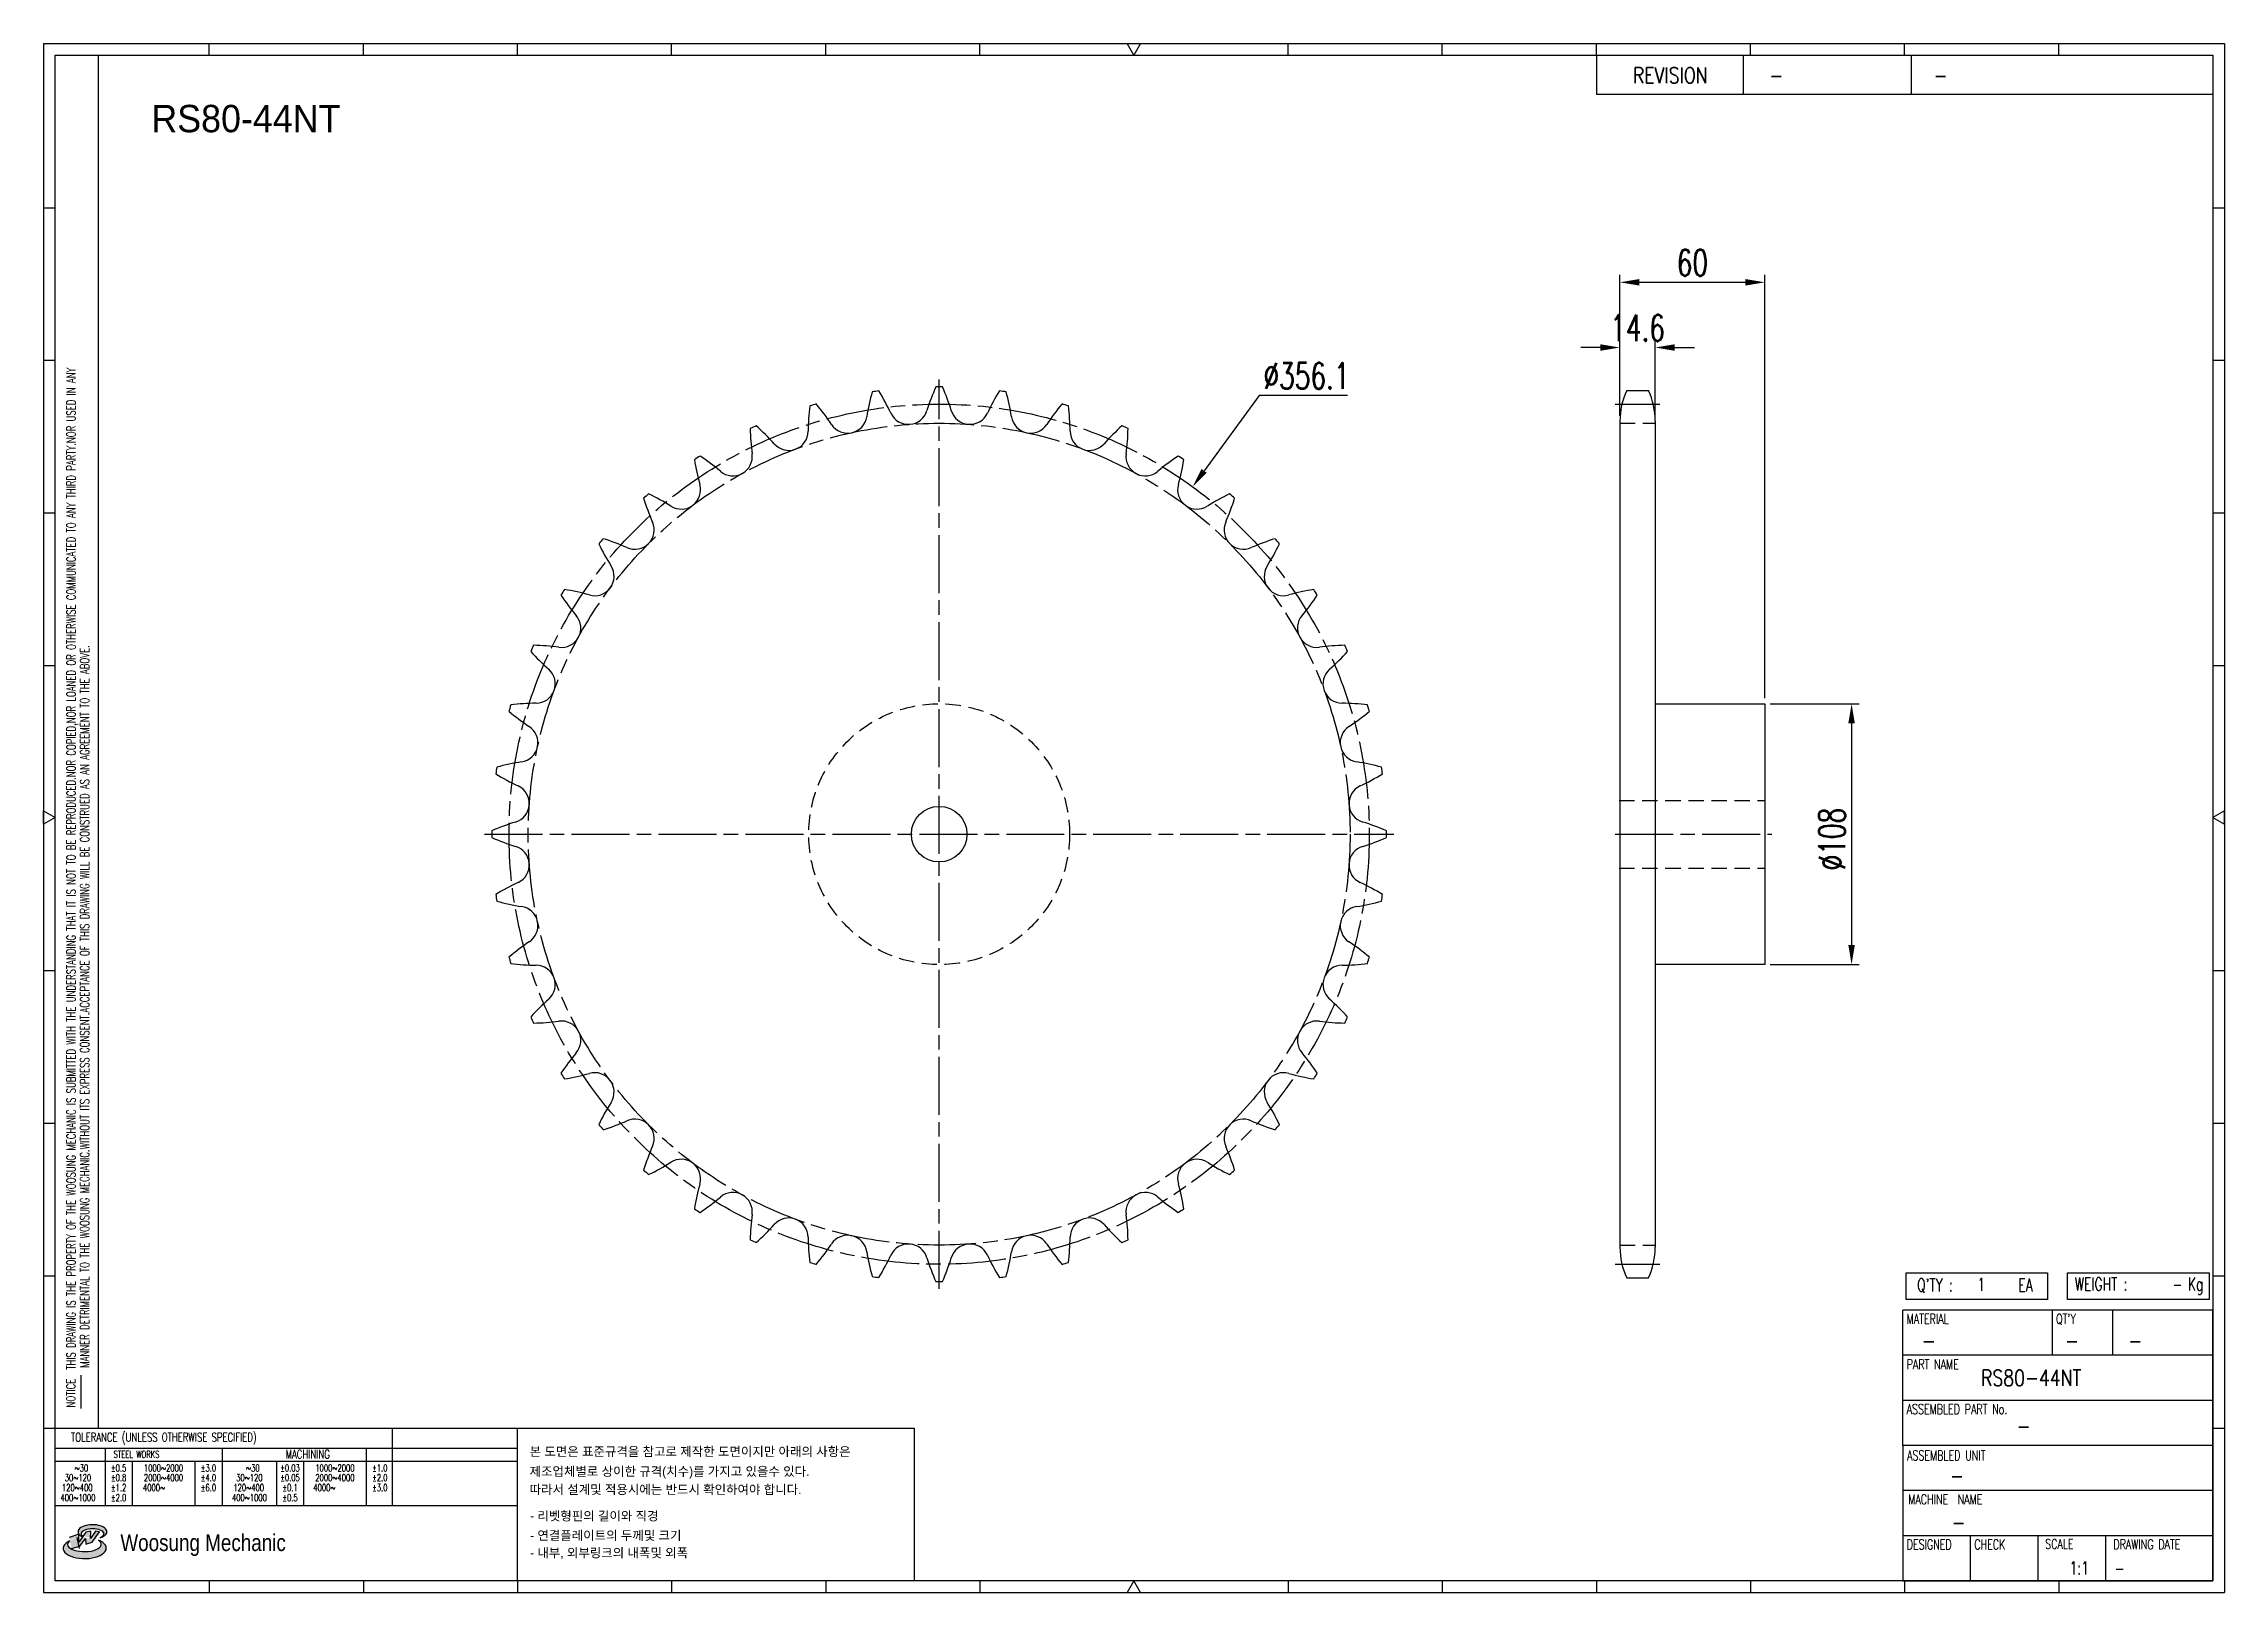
# Model space of a CAD drawing. Header units: millimetres. Extents: x 26815 to 27718, y 34 to 675.
import ezdxf
from ezdxf.enums import TextEntityAlignment as Align

# ---------------------------------------------------------------- set-up
doc = ezdxf.new("R2010")
doc.units = ezdxf.units.MM
for name, pattern in [('AM_ISO08W050', [18, 12, -1.5, 3, -1.5]), ('AM_ISO08W050x2', [9, 6, -0.75, 1.5, -0.75]), ('HIDDEN', [9.525, 6.35, -3.175])]:
    doc.linetypes.add(name, pattern=pattern)
doc.layers.get('Defpoints').update_dxf_attribs({"color": 80})
doc.layers.add('CL2', color=4, linetype='AM_ISO08W050', lineweight=25)
for name, color, linetype in [('HL', 2, 'HIDDEN'), ('LOGO', 7, 'Continuous'), ('S-DIM', 7, 'Continuous'), ('TITLE', 7, 'Continuous')]:
    doc.layers.add(name, color=color, linetype=linetype)
doc.styles.add('HAN', font='ROMANS.shx', dxfattribs={"width": 0.7, "bigfont": 'whgtxt.shx'})
doc.styles.add('HKD_ST2', font='romans.shx', dxfattribs={"width": 0.7, "height": 4, "bigfont": '@extfont2.shx'})
doc.styles.add('HSG', font='SIMPLEX.shx', dxfattribs={"width": 0.7, "bigfont": 'HSG.shx'})
doc.styles.add('MtXpl_', font='Gulim.ttf')
doc.styles.add('SLDTEXTSTYLE4', font='arial.ttf', dxfattribs={"width": 0.8})
doc.dimstyles.new('APP23', dxfattribs={"dimscale": 4.5, "dimtxt": 2.4, "dimasz": 1.8, "dimexe": 0.7, "dimexo": 0.5, "dimgap": 0.6, "dimtad": 1, "dimtoh": 1, "dimdec": 1, "dimrnd": 0.01, "dimzin": 9, "dimdsep": 46, "dimtxsty": 'HSG', "dimcen": 0, "dimclrd": 1, "dimclre": 1, "dimclrt": 256, "dimazin": 2, "dimtp": 1, "dimtm": 1, "dimtfac": 0.5, "dimtdec": 1, "dimtix": 1, "dimtofl": 0, "dimtmove": 0, "dimatfit": 3, "dimfxl": 0, "dimtvp": 1, "dimtolj": 2, "dimlwd": -1, "dimlwe": -1, "dimarcsym": 0})

# ---------------------------------------------------------------- blocks, each defined once
blk = doc.blocks.new('MASTER')
at = {"layer": 'LOGO'}
h = blk.add_hatch(color=10, dxfattribs=at)
h.paths.add_polyline_path([(1.544, 35.177), (1.554, 34.966), (1.779, 35.034), (2.054, 35.422), (1.908, 35.446), (1.728, 35.167), (1.741, 35.439), (1.547, 35.405), (1.292, 35.041), (1.295, 35.33), (0.943, 35.208), (1.03, 34.8), (1.336, 34.885)])
edge = h.paths.add_edge_path()
edge.add_ellipse((1.795, 35.421), major_axis=(-0.53, 0), ratio=0.487785, start_angle=122.36065, end_angle=403.39574)
edge.add_line((1.411, 35.244), (1.419, 35.261))
edge.add_ellipse((1.798, 35.344), major_axis=(-0.423, 0), ratio=0.444396, start_angle=131.58977, end_angle=386.19408, ccw=False)
edge = h.paths.add_edge_path()
edge.add_ellipse((1.512, 34.815), major_axis=(-0.793, 0), ratio=0.480113, start_angle=314.67633, end_angle=590.85213)
edge.add_ellipse((1.501, 34.958), major_axis=(-0.62, 0), ratio=0.43311, start_angle=331.7024, end_angle=574.42495, ccw=False)
at = {"color": 140}
for p, q in [((0, 90.118), (80.15, 90.118)), ((0, 90.118), (0, 33.191)), ((80.15, 90.118), (80.15, 33.191)), ((57.068, 89.693), (57.068, 88.246)), ((62.47, 89.693), (62.47, 88.246)), ((68.635, 89.693), (68.635, 88.246)), ((79.725, 88.246), (57.068, 88.246)), ((68.449, 43.961), (68.449, 44.936)), ((68.449, 44.936), (73.654, 44.936)), ((73.654, 44.936), (73.654, 43.961)), ((74.39, 43.961), (74.39, 44.936)), ((74.39, 44.936), (79.595, 44.936)), ((79.595, 44.936), (79.595, 43.961)), ((68.336, 38.59), (68.336, 43.563)), ((79.725, 43.563), (68.336, 43.563)), ((73.654, 43.961), (68.449, 43.961)), ((73.827, 43.563), (73.827, 41.905)), ((79.595, 43.961), (74.39, 43.961)), ((76.037, 43.563), (76.037, 41.905)), ((79.725, 38.59), (79.725, 43.563)), ((79.725, 41.905), (68.336, 41.905)), ((79.725, 40.248), (68.336, 40.248)), ((68.336, 38.59), (68.336, 33.616)), ((79.725, 38.59), (68.336, 38.59)), ((79.725, 33.616), (79.725, 38.59)), ((79.725, 36.932), (68.336, 36.932)), ((79.725, 35.274), (68.336, 35.274)), ((70.822, 33.616), (70.822, 35.274)), ((73.309, 33.616), (73.309, 35.274)), ((75.796, 33.616), (75.796, 35.274)), ((0, 33.191), (80.15, 33.191)), ((68.336, 33.616), (79.725, 33.616))]:
    blk.add_line(p, q, dxfattribs=at)
for p, q in [((6.089, 89.693), (6.089, 90.118)), ((11.753, 89.693), (11.753, 90.118)), ((17.418, 89.693), (17.418, 90.118)), ((23.082, 89.693), (23.082, 90.118)), ((28.746, 89.693), (28.746, 90.118)), ((34.411, 89.693), (34.411, 90.118)), ((45.739, 89.693), (45.739, 90.118)), ((51.404, 89.693), (51.404, 90.118)), ((57.068, 89.693), (57.068, 90.118)), ((62.732, 89.693), (62.732, 90.118)), ((68.397, 89.693), (68.397, 90.118)), ((74.061, 89.693), (74.061, 90.118)), ((0, 84.085), (0.425, 84.085)), ((79.725, 84.085), (80.15, 84.085)), ((0, 78.478), (0.425, 78.478)), ((79.725, 78.478), (80.15, 78.478)), ((0, 72.87), (0.425, 72.87)), ((79.725, 72.87), (80.15, 72.87)), ((0, 67.262), (0.425, 67.262)), ((79.725, 67.262), (80.15, 67.262)), ((0, 56.047), (0.425, 56.047)), ((79.725, 56.047), (80.15, 56.047)), ((0, 50.439), (0.425, 50.439)), ((79.725, 50.439), (80.15, 50.439)), ((0, 44.832), (0.425, 44.832)), ((79.725, 44.832), (80.15, 44.832)), ((1.377, 39.947), (1.377, 41.174)), ((0, 39.224), (0.425, 39.224)), ((79.725, 39.224), (80.15, 39.224)), ((6.089, 33.616), (6.089, 33.191)), ((11.753, 33.616), (11.753, 33.191)), ((17.418, 33.616), (17.418, 33.191)), ((23.082, 33.616), (23.082, 33.191)), ((28.746, 33.616), (28.746, 33.191)), ((34.411, 33.616), (34.411, 33.191)), ((45.739, 33.616), (45.739, 33.191)), ((51.404, 33.616), (51.404, 33.191)), ((57.068, 33.616), (57.068, 33.191)), ((62.732, 33.616), (62.732, 33.191)), ((68.397, 33.616), (68.397, 33.191)), ((74.061, 33.616), (74.061, 33.191))]:
    blk.add_line(p, q)
at = {"color": 2}
for p, q in [((2.017, 39.224), (2.017, 89.693)), ((0.425, 39.224), (17.418, 39.224)), ((0.425, 38.487), (17.418, 38.487)), ((2.257, 38.487), (2.257, 36.382)), ((6.557, 38.5), (6.557, 36.382)), ((11.857, 38.487), (11.857, 36.382)), ((12.816, 39.224), (12.816, 36.382)), ((17.418, 33.616), (17.418, 39.224)), ((0.425, 38.012), (17.418, 38.012)), ((3.257, 38.012), (3.257, 36.382)), ((5.557, 38.012), (5.557, 36.382)), ((8.557, 38.012), (8.557, 36.382)), ((9.557, 38.026), (9.557, 36.382)), ((0.425, 36.382), (17.418, 36.382))]:
    blk.add_line(p, q, dxfattribs=at)
for points in [[(40.075, 89.693), (39.83, 90.118), (40.32, 90.118)], [(0.425, 61.679), (0, 61.433), (0, 61.924)], [(79.725, 61.679), (80.15, 61.433), (80.15, 61.924)], [(40.075, 33.616), (39.83, 33.191), (40.32, 33.191)]]:
    blk.add_lwpolyline(points, close=True)
at = {"color": 140}
blk.add_lwpolyline([(0.425, 89.693), (79.725, 89.693), (79.725, 33.616), (0.425, 33.616)], close=True, dxfattribs=at)
at = {"layer": 'LOGO'}
for p, q in [((1.295, 35.33), (0.943, 35.208)), ((1.547, 35.405), (1.292, 35.041)), ((1.292, 35.041), (1.295, 35.33)), ((1.741, 35.439), (1.547, 35.405)), ((1.908, 35.446), (1.728, 35.167)), ((1.728, 35.167), (1.741, 35.439)), ((1.779, 35.034), (2.054, 35.422)), ((2.054, 35.422), (1.908, 35.446)), ((1.03, 34.8), (1.336, 34.885)), ((1.224, 35.208), (1.311, 34.8)), ((1.224, 35.208), (1.224, 35.208)), ((1.336, 34.885), (1.544, 35.177)), ((1.419, 35.261), (1.411, 35.244)), ((1.544, 35.177), (1.554, 34.966)), ((1.554, 34.966), (1.779, 35.034))]:
    blk.add_line(p, q, dxfattribs=at)
for centre, major_axis, ratio, start_param, end_param in [((1.795, 35.421), (-0.53, 0), 0.487785, 2.135596, 7.040584), ((1.798, 35.344), (-0.423, 0), 0.444396, 2.296675, 6.740358), ((1.512, 34.815), (-0.793, 0), 0.480113, 5.492138, 10.312315), ((1.501, 34.958), (-0.62, 0), 0.43311, 5.789299, 10.025607)]:
    blk.add_ellipse(centre, major_axis=major_axis, ratio=ratio, start_param=start_param, end_param=end_param, dxfattribs=at)
for s, height, style, width, p in [('REVISION', 0.5806, 'HAN', 0.8, (58.415, 88.664)), ('-', 0.581, 'HAN', 0.8, (63.426, 88.664)), ('-', 0.581, 'HAN', 0.8, (69.468, 88.664)), ("Q'TY : ", 0.4746, 'HKD_ST2', 0.7, (68.857, 44.253)), ('1', 0.475, 'HKD_ST2', 0.7, (71.071, 44.275)), ('EA', 0.4746, 'HKD_ST2', 0.7, (72.578, 44.253)), ('WEIGHT : ', 0.4746, 'HKD_ST2', 0.7, (74.65, 44.286)), ('Kg', 0.4746, 'HKD_ST2', 0.7, (78.807, 44.286)), ('-', 0.581, 'HAN', 0.8, (69.029, 42.157)), ('-', 0.581, 'HAN', 0.8, (74.289, 42.157)), ('-', 0.581, 'HAN', 0.8, (76.623, 42.157)), ('-', 0.581, 'HAN', 0.8, (72.515, 39.013)), ('-', 0.581, 'HAN', 0.8, (70.067, 37.189)), ('-', 0.581, 'HAN', 0.8, (70.126, 35.48)), ('1:1', 0.4746, 'HKD_ST2', 0.7, (74.458, 33.848)), ('-', 0.475, 'HKD_ST2', 0.7, (76.112, 33.837))]:
    blk.add_text(s, height=height, dxfattribs=dict(style=style, width=width)).set_placement(p)
at = {"color": 6, "style": 'HKD_ST2', "width": 0.7}
for s, p in [(' THIS DRAWING IS THE PROPERTY OF THE WOOSUNG MECHANIC IS SUBMITTED WITH THE UNDERSTANDING THAT IT IS NOT TO BE REPRODUCED.NOR COPIED,NOR LOANED OR OTHERWISE COMMUNICATED TO ANY THIRD PARTY.NOR USED IN ANY', (1.173, 41.217)), ('MANNER DETRIMENTAL TO THE WOOSUNG MECHANIC.WITHOUT ITS EXPRESS CONSENT.ACCEPTANCE OF THIS DRAWING WILL BE CONSTRUED AS AN AGREEMENT TO THE ABOVE.', (1.672, 41.447))]:
    blk.add_text(s, height=0.326266, rotation=90, dxfattribs=at).set_placement(p)
at = {"style": 'HKD_ST2', "width": 0.7}
blk.add_text('-', height=0.475, dxfattribs=at).set_placement((78.613, 44.286), align=Align.RIGHT)
at = {"color": 254, "style": 'HKD_ST2', "width": 0.7}
for s, height, p in [('MATERIAL', 0.3651, (68.474, 43.425)), ("QT'Y", 0.3651, (73.965, 43.425)), ('PART NAME', 0.3651, (68.474, 41.756)), ('ASSEMBLED PART No.', 0.36511, (68.474, 40.109)), ('ASSEMBLED UNIT', 0.36511, (68.49, 38.408)), ('MACHINE  NAME', 0.36511, (68.532, 36.794)), ('DESIGNED', 0.3651, (68.474, 35.136)), ('CHECK', 0.3651, (70.961, 35.136)), ('SCALE', 0.3651, (73.566, 35.153)), ('DRAWING DATE', 0.36511, (76.071, 35.141))]:
    blk.add_text(s, height=height, dxfattribs=at).set_placement(p, align=Align.TOP_LEFT)
at = {"style": 'HKD_ST2', "width": 0.7}
blk.add_text('NOTICE', height=0.3263, rotation=90, dxfattribs=at).set_placement((1.163, 39.988))
blk.add_text('TOLERANCE (UNLESS OTHERWISE SPECIFIED)', height=0.32627, dxfattribs=at).set_placement((4.417, 38.896), align=Align.MIDDLE_CENTER)
at = {"color": 4, "style": 'HKD_ST2', "width": 0.7}
for s, height, p in [('%%12630', 0.261, (1.389, 37.762)), ('1000%%1262000', 0.26101, (4.407, 37.762)), ('%%12630', 0.261, (7.689, 37.762)), ('1000%%1262000', 0.26101, (10.707, 37.762)), ('120%%126400', 0.26101, (1.237, 37.045)), ('30%%126120', 0.261, (1.263, 37.411)), ('4000%%126', 0.261, (4.061, 37.045)), ('2000%%1264000', 0.26101, (4.407, 37.411)), ('120%%126400', 0.26101, (7.537, 37.045)), ('30%%126120', 0.261, (7.563, 37.411)), ('4000%%126', 0.261, (10.321, 37.045)), ('2000%%1264000', 0.26101, (10.707, 37.411)), ('400%%1261000', 0.26101, (1.263, 36.67)), ('400%%1261000', 0.26101, (7.563, 36.67))]:
    blk.add_text(s, height=height, dxfattribs=at).set_placement(p, align=Align.MIDDLE_CENTER)
for s, height, p in [('%%P0.5', 0.261, (2.757, 37.762)), ('STEEL WORKS', 0.26101, (3.416, 38.268)), ('%%P3.0', 0.261, (6.057, 37.762)), ('%%P0.03', 0.261, (9.057, 37.762)), ('MACHINING', 0.3263, (9.707, 38.27)), ('%%P1.0', 0.261, (12.357, 37.762)), ('%%P0.8', 0.261, (2.757, 37.411)), ('%%P1.2', 0.261, (2.757, 37.045)), ('%%P4.0', 0.261, (6.057, 37.411)), ('%%P6.0', 0.261, (6.057, 37.045)), ('%%P0.05', 0.261, (9.057, 37.411)), ('%%P0.1', 0.261, (9.057, 37.045)), ('%%P2.0', 0.261, (12.357, 37.411)), ('%%P3.0', 0.261, (12.357, 37.045)), ('%%P2.0', 0.261, (2.757, 36.67)), ('%%P0.5', 0.261, (9.057, 36.67))]:
    blk.add_text(s, height=height, dxfattribs=at).set_placement(p, align=Align.MIDDLE)
at = {"color": 1, "style": 'SLDTEXTSTYLE4', "width": 0.8}
blk.add_text('Woosung Mechanic', height=0.61957, dxfattribs=at).set_placement((2.822, 34.711))
blk = doc.blocks.new('*D2')
at = {"layer": 'Defpoints', "color": 0, "transparency": 16777216}
for p in [(27482.18, 548.85), (27467.58, 518.34), (27482.18, 517.49)]:
    blk.add_point(p, dxfattribs=at)
at = {"layer": 'S-DIM', "color": 1, "transparency": 16777216}
for p, q in [((27467.58, 520.59), (27467.58, 552)), ((27482.18, 519.74), (27482.18, 552)), ((27459.48, 548.85), (27451.38, 548.85)), ((27490.28, 548.85), (27498.38, 548.85))]:
    blk.add_line(p, q, dxfattribs=at)
for points in [[(27459.48, 550.2), (27459.48, 547.5), (27467.58, 548.85)], [(27490.28, 550.2), (27490.28, 547.5), (27482.18, 548.85)]]:
    blk.add_solid(points, dxfattribs=at)
at = {"layer": 'S-DIM', "transparency": 16777216, "insert": (27474.88, 556.95), "char_height": 10.8, "attachment_point": 5, "style": 'HSG'}
blk.add_mtext('\\A2;14.6', dxfattribs=at)
blk = doc.blocks.new('*D3')
at = {"layer": 'Defpoints', "color": 0, "transparency": 16777216}
for p in [(27527.58, 575.85), (27467.58, 518.34), (27527.58, 401.41)]:
    blk.add_point(p, dxfattribs=at)
at = {"layer": 'S-DIM', "color": 1, "transparency": 16777216}
for p, q in [((27467.58, 520.59), (27467.58, 579)), ((27527.58, 403.66), (27527.58, 579)), ((27475.68, 575.85), (27519.48, 575.85))]:
    blk.add_line(p, q, dxfattribs=at)
for points in [[(27475.68, 577.2), (27475.68, 574.5), (27467.58, 575.85)], [(27519.48, 577.2), (27519.48, 574.5), (27527.58, 575.85)]]:
    blk.add_solid(points, dxfattribs=at)
at = {"layer": 'S-DIM', "transparency": 16777216, "insert": (27497.58, 583.95), "char_height": 10.8, "attachment_point": 5, "style": 'HSG'}
blk.add_mtext('\\A2;60', dxfattribs=at)
blk = doc.blocks.new('*D4')
at = {"layer": 'Defpoints', "color": 0, "transparency": 16777216}
for p in [(27290.71, 491.24), (27080.9, 203.58)]:
    blk.add_point(p, dxfattribs=at)
at = {"layer": 'S-DIM', "color": 1, "transparency": 16777216}
for p, q in [((27318.24, 529), (27295.48, 497.79)), ((27354.78, 529), (27318.24, 529))]:
    blk.add_line(p, q, dxfattribs=at)
blk.add_solid([(27294.39, 498.58), (27296.57, 496.99), (27290.71, 491.24)], dxfattribs=at)
at = {"layer": 'S-DIM', "transparency": 16777216, "insert": (27337.86, 537.1), "char_height": 10.8, "attachment_point": 5, "style": 'HSG'}
blk.add_mtext('\\A2;∅356.1', dxfattribs=at)
blk = doc.blocks.new('*D5')
at = {"layer": 'Defpoints', "color": 0, "transparency": 16777216}
for p in [(27527.58, 401.41), (27527.58, 293.41), (27563.46, 293.41)]:
    blk.add_point(p, dxfattribs=at)
at = {"layer": 'S-DIM', "color": 1, "transparency": 16777216}
for p, q in [((27529.83, 401.41), (27566.61, 401.41)), ((27563.46, 393.31), (27563.46, 301.51)), ((27529.83, 293.41), (27566.61, 293.41))]:
    blk.add_line(p, q, dxfattribs=at)
for points in [[(27562.11, 393.31), (27564.81, 393.31), (27563.46, 401.41)], [(27562.11, 301.51), (27564.81, 301.51), (27563.46, 293.41)]]:
    blk.add_solid(points, dxfattribs=at)
at = {"layer": 'S-DIM', "transparency": 16777216, "insert": (27555.36, 345.37), "char_height": 10.8, "attachment_point": 5, "rotation": 90, "style": 'HSG'}
blk.add_mtext('\\A2;%%c108', dxfattribs=at)

msp = doc.modelspace()

# ---------------------------------------------------------------- linework, layer by layer
for p, q in [((27470.38, 531.04), (27479.38, 531.04)), ((27467.58, 518.34), (27467.58, 176.48)), ((27482.18, 518.34), (27482.18, 176.48)), ((27482.18, 401.41), (27527.58, 401.41)), ((27527.58, 401.41), (27527.58, 293.41)), ((27527.58, 293.41), (27482.18, 293.41)), ((27470.38, 163.78), (27479.38, 163.78))]:
    msp.add_line(p, q)
at = {"color": 140}
msp.add_lwpolyline([(27011.3, 101.51), (27175.49, 101.51), (27175.49, 38.36), (27011.3, 38.36)], close=True, dxfattribs=at)
msp.add_circle((27185.81, 347.41), 11.5)
for centre, radius, start, end in [((27264.63, 497.19), 87.66, 156.18122, 163.06818), ((27185.81, 347.41), 185.19, 89.57686, 90.42314), ((27106.98, 497.19), 87.66, 16.93182, 23.81878), ((27219.24, 513.33), 87.66, 172.54486, 179.43182), ((27185.81, 347.41), 185.19, 105.9405, 106.78678), ((27067.98, 468.92), 87.66, 33.29545, 40.18242), ((27242.51, 506.89), 87.66, 164.36304, 171.25), ((27185.81, 347.41), 185.19, 97.75868, 98.60496), ((27086.47, 484.45), 87.66, 25.11364, 32.0006), ((27285.14, 484.45), 87.66, 147.9994, 154.88636), ((27185.81, 347.41), 185.19, 81.39504, 82.24132), ((27129.1, 506.89), 87.66, 8.75, 15.63696), ((27303.64, 468.92), 87.66, 139.81758, 146.70455), ((27185.81, 347.41), 185.19, 73.21322, 74.0595), ((27152.37, 513.33), 87.66, 0.56818, 7.45514), ((27497.78, 518.34), 30.2, 155.13196, 180), ((27451.98, 518.34), 30.2, 0, 24.86804), ((27185.81, 347.41), 185.19, 114.12232, 114.96859), ((27195.28, 516.4), 87.66, 180.72667, 187.61364), ((27051.88, 450.91), 87.66, 41.47727, 48.36424), ((27147.95, 521.44), 8.02, 213.29545, 351.25), ((27173.1, 525.06), 8.02, 205.11364, 343.06818), ((27198.51, 525.06), 8.02, 196.93182, 334.88636), ((27223.66, 521.44), 8.02, 188.75, 326.70455), ((27319.73, 450.91), 87.66, 131.63576, 138.52273), ((27185.81, 347.41), 185.19, 65.03141, 65.87768), ((27176.33, 516.4), 87.66, 352.38636, 359.27333), ((27123.57, 514.28), 8.02, 221.47727, 359.43182), ((27248.05, 514.28), 8.02, 180.56818, 318.52273), ((27185.81, 347.41), 185.19, 122.30413, 123.15041), ((27171.14, 516.03), 87.66, 188.90849, 195.79545), ((27038.52, 430.8), 87.66, 49.65909, 56.54605), ((27100.45, 503.73), 8.02, 229.65909, 7.61364), ((27271.16, 503.73), 8.02, 172.38636, 310.34091), ((27333.1, 430.8), 87.66, 123.45395, 130.34091), ((27185.81, 347.41), 185.19, 56.84959, 57.69587), ((27200.47, 516.03), 87.66, 344.20455, 351.09151), ((27185.81, 347.41), 185.19, 130.48595, 131.33223), ((27028.15, 408.99), 87.66, 57.84091, 64.72787), ((27079.07, 489.99), 8.02, 237.84091, 15.79545), ((27292.54, 489.99), 8.02, 164.20455, 302.15909), ((27343.47, 408.99), 87.66, 115.27213, 122.15909), ((27185.81, 347.41), 185.19, 48.66777, 49.51405), ((27147.29, 512.23), 87.66, 197.09031, 203.97727), ((27224.32, 512.23), 87.66, 336.02273, 342.90969), ((27185.81, 347.41), 185.19, 138.66777, 139.51405), ((27020.99, 385.93), 87.66, 66.02273, 72.90969), ((27059.87, 473.35), 8.02, 246.02273, 23.97727), ((27311.74, 473.35), 8.02, 156.02273, 293.97727), ((27350.62, 385.93), 87.66, 107.09031, 113.97727), ((27185.81, 347.41), 185.19, 40.48595, 41.33223), ((27124.23, 505.07), 87.66, 205.27213, 212.15909), ((27247.39, 505.07), 87.66, 327.84091, 334.72787), ((27043.23, 454.14), 8.02, 254.20455, 32.15909), ((27328.38, 454.14), 8.02, 147.84091, 285.79545), ((27185.81, 347.41), 185.19, 146.84959, 147.69587), ((27102.42, 494.7), 87.66, 213.45395, 220.34091), ((27017.18, 362.08), 87.66, 74.20455, 81.09151), ((27354.43, 362.08), 87.66, 98.90849, 105.79545), ((27269.2, 494.7), 87.66, 319.65909, 326.54605), ((27185.81, 347.41), 185.19, 32.30413, 33.15041), ((27029.49, 432.76), 8.02, 262.38636, 40.34091), ((27342.12, 432.76), 8.02, 139.65909, 277.61364), ((27185.81, 347.41), 185.19, 155.03141, 155.87768), ((27016.81, 337.93), 87.66, 82.38636, 89.27333), ((27354.8, 337.93), 87.66, 90.72667, 97.61364), ((27185.81, 347.41), 185.19, 24.12232, 24.96859), ((27082.3, 481.33), 87.66, 221.63576, 228.52273), ((27018.93, 409.65), 8.02, 270.56818, 48.52273), ((27352.68, 409.65), 8.02, 131.47727, 269.43182), ((27289.31, 481.33), 87.66, 311.47727, 318.36424), ((27185.81, 347.41), 185.19, 163.21322, 164.0595), ((27064.3, 465.24), 87.66, 229.81758, 236.70455), ((27019.88, 313.98), 87.66, 90.56818, 97.45514), ((27351.73, 313.98), 87.66, 82.54486, 89.43182), ((27307.32, 465.24), 87.66, 303.29545, 310.18242), ((27185.81, 347.41), 185.19, 15.9405, 16.78678), ((27011.77, 385.27), 8.02, 278.75, 56.70455), ((27359.84, 385.27), 8.02, 123.29545, 261.25), ((27185.81, 347.41), 185.19, 171.39504, 172.24132), ((27048.76, 446.75), 87.66, 237.9994, 244.88636), ((27026.33, 290.7), 87.66, 98.75, 105.63696), ((27345.28, 290.7), 87.66, 74.36304, 81.25), ((27322.85, 446.75), 87.66, 295.11364, 302.0006), ((27185.81, 347.41), 185.19, 7.75868, 8.60496), ((27008.16, 360.11), 8.02, 286.93182, 64.88636), ((27363.45, 360.11), 8.02, 115.11364, 253.06818), ((27036.02, 268.58), 87.66, 106.93182, 113.81878), ((27335.59, 268.58), 87.66, 66.18122, 73.06818), ((27185.81, 347.41), 185.19, 179.57686, 180.42314), ((27036.02, 426.23), 87.66, 246.18122, 253.06818), ((27335.59, 426.23), 87.66, 286.93182, 293.81878), ((27185.81, 347.41), 185.19, 359.57686, 0.42314), ((27008.16, 334.7), 8.02, 295.11364, 73.06818), ((27363.45, 334.7), 8.02, 106.93182, 244.88636), ((27048.76, 248.07), 87.66, 115.11364, 122.0006), ((27322.85, 248.07), 87.66, 57.9994, 64.88636), ((27185.81, 347.41), 185.19, 187.75868, 188.60496), ((27026.33, 404.11), 87.66, 254.36304, 261.25), ((27011.77, 309.55), 8.02, 303.29545, 81.25), ((27359.84, 309.55), 8.02, 98.75, 236.70455), ((27345.28, 404.11), 87.66, 278.75, 285.63696), ((27185.81, 347.41), 185.19, 351.39504, 352.24132), ((27064.3, 229.58), 87.66, 123.29545, 130.18242), ((27307.32, 229.58), 87.66, 49.81758, 56.70455), ((27185.81, 347.41), 185.19, 195.9405, 196.78678), ((27019.88, 380.84), 87.66, 262.54486, 269.43182), ((27018.93, 285.17), 8.02, 311.47727, 89.43182), ((27352.68, 285.17), 8.02, 90.56818, 228.52273), ((27351.73, 380.84), 87.66, 270.56818, 277.45514), ((27185.81, 347.41), 185.19, 343.21322, 344.0595), ((27082.3, 213.49), 87.66, 131.47727, 138.36424), ((27185.81, 347.41), 185.19, 204.12232, 204.96859), ((27289.31, 213.49), 87.66, 41.63576, 48.52273), ((27185.81, 347.41), 185.19, 335.03141, 335.87768), ((27016.81, 356.89), 87.66, 270.72667, 277.61364), ((27029.49, 262.05), 8.02, 319.65909, 97.61364), ((27342.12, 262.05), 8.02, 82.38636, 220.34091), ((27354.8, 356.89), 87.66, 262.38636, 269.27333), ((27102.42, 200.12), 87.66, 139.65909, 146.54605), ((27269.2, 200.12), 87.66, 33.45395, 40.34091), ((27185.81, 347.41), 185.19, 212.30413, 213.15041), ((27017.18, 332.74), 87.66, 278.90849, 285.79545), ((27043.23, 240.68), 8.02, 327.84091, 105.79545), ((27328.38, 240.68), 8.02, 74.20455, 212.15909), ((27354.43, 332.74), 87.66, 254.20455, 261.09151), ((27185.81, 347.41), 185.19, 326.84959, 327.69587), ((27124.23, 189.75), 87.66, 147.84091, 154.72787), ((27247.39, 189.75), 87.66, 25.27213, 32.15909), ((27185.81, 347.41), 185.19, 220.48595, 221.33223), ((27020.99, 308.89), 87.66, 287.09031, 293.97727), ((27059.87, 221.47), 8.02, 336.02273, 113.97727), ((27311.74, 221.47), 8.02, 66.02273, 203.97727), ((27350.62, 308.89), 87.66, 246.02273, 252.90969), ((27185.81, 347.41), 185.19, 318.66777, 319.51405), ((27147.29, 182.59), 87.66, 156.02273, 162.90969), ((27224.32, 182.59), 87.66, 17.09031, 23.97727), ((27185.81, 347.41), 185.19, 228.66777, 229.51405), ((27028.15, 285.83), 87.66, 295.27213, 302.15909), ((27079.07, 204.83), 8.02, 344.20455, 122.15909), ((27292.54, 204.83), 8.02, 57.84091, 195.79545), ((27343.47, 285.83), 87.66, 237.84091, 244.72787), ((27185.81, 347.41), 185.19, 310.48595, 311.33223), ((27171.14, 178.79), 87.66, 164.20455, 171.09151), ((27100.45, 191.09), 8.02, 352.38636, 130.34091), ((27271.16, 191.09), 8.02, 49.65909, 187.61364), ((27200.47, 178.79), 87.66, 8.90849, 15.79545), ((27185.81, 347.41), 185.19, 236.84959, 237.69587), ((27038.52, 264.02), 87.66, 303.45395, 310.34091), ((27195.28, 178.42), 87.66, 172.38636, 179.27333), ((27176.33, 178.42), 87.66, 0.72667, 7.61364), ((27333.1, 264.02), 87.66, 229.65909, 236.54605), ((27185.81, 347.41), 185.19, 302.30413, 303.15041), ((27051.88, 243.9), 87.66, 311.63576, 318.52273), ((27123.57, 180.54), 8.02, 0.56818, 138.52273), ((27219.24, 181.48), 87.66, 180.56818, 187.45514), ((27147.95, 173.38), 8.02, 8.75, 146.70455), ((27223.66, 173.38), 8.02, 33.29545, 171.25), ((27152.37, 181.48), 87.66, 352.54486, 359.43182), ((27248.05, 180.54), 8.02, 41.47727, 179.43182), ((27319.73, 243.9), 87.66, 221.47727, 228.36424), ((27185.81, 347.41), 185.19, 245.03141, 245.87768), ((27067.98, 225.9), 87.66, 319.81758, 326.70455), ((27242.51, 187.93), 87.66, 188.75, 195.63696), ((27086.47, 210.37), 87.66, 327.9994, 334.88636), ((27173.1, 169.76), 8.02, 16.93182, 154.88636), ((27264.63, 197.62), 87.66, 196.93182, 203.81878), ((27106.98, 197.62), 87.66, 336.18122, 343.06818), ((27198.51, 169.76), 8.02, 25.11364, 163.06818), ((27285.14, 210.37), 87.66, 205.11364, 212.0006), ((27129.1, 187.93), 87.66, 344.36304, 351.25), ((27303.64, 225.9), 87.66, 213.29545, 220.18242), ((27185.81, 347.41), 185.19, 294.12232, 294.96859), ((27497.78, 176.48), 30.2, 180, 204.86804), ((27451.98, 176.48), 30.2, 335.13196, 0), ((27185.81, 347.41), 185.19, 253.21322, 254.0595), ((27185.81, 347.41), 185.19, 261.39504, 262.24132), ((27185.81, 347.41), 185.19, 277.75868, 278.60496), ((27185.81, 347.41), 185.19, 285.9405, 286.78678), ((27185.81, 347.41), 185.19, 269.57686, 270.42314)]:
    msp.add_arc(centre, radius, start, end)
at = {"layer": 'CL2', "linetype": 'AM_ISO08W050x2', "ltscale": 4}
for p, q in [((27185.81, 159.22), (27185.81, 535.6)), ((27465.64, 525.43), (27484.12, 525.43)), ((26997.62, 347.41), (27374, 347.41)), ((27465.64, 347.41), (27530.39, 347.41)), ((27465.64, 169.39), (27484.12, 169.39))]:
    msp.add_line(p, q, dxfattribs=at)
for radius in [178.02, 170.08]:
    msp.add_circle((27185.81, 347.41), radius, dxfattribs=at)
at = {"layer": 'HL', "linetype": 'HIDDEN'}
for p, q in [((27467.58, 517.49), (27482.18, 517.49)), ((27467.32, 361.41), (27527.32, 361.41)), ((27467.32, 333.41), (27527.32, 333.41)), ((27467.58, 177.33), (27482.18, 177.33))]:
    msp.add_line(p, q, dxfattribs=at)
msp.add_circle((27185.81, 347.41), 54, dxfattribs=at)

# ---------------------------------------------------------------- block references
at = {"color": 140, "xscale": 11.26142068501861, "yscale": 11.26142068501861, "zscale": 11.26142068501861}
msp.add_blockref('MASTER', (26815.15, -340.21), dxfattribs=at)

# ---------------------------------------------------------------- texts
at = {"style": 'HAN', "width": 0.8}
msp.add_text('RS80-44NT', height=6.538, dxfattribs=at).set_placement((27617.05, 119.1))
at = {"color": 140, "style": 'MtXpl_'}
for s, p in [('본 도면은 표준규격을 참고로 제작한 도면이지만 아래의 사항은', (27016.3, 90)), ('제조업체별로 상이한 규격(치수)를 가지고 있을수 있다.', (27016.3, 81.79)), ('따라서 설계및 적용시에는 반드시 확인하여야 합니다.', (27016.3, 74.29)), ('- 리벳형핀의 길이와 직경', (27016.5, 63.33)), ('- 연결플레이트의 두께및 크기', (27016.5, 55.29)), ('- 내부, 외부링크의 내폭및 외폭', (27016.5, 48.07))]:
    msp.add_text(s, height=3.7776, dxfattribs=at).set_placement(p)
at = {"layer": 'TITLE', "color": 254, "style": 'MtXpl_'}
msp.add_text('RS80-44NT', height=11.333, dxfattribs=at).set_placement((26859.75, 637.96))

# ---------------------------------------------------------------- dimensions: what is measured, and where the dimension line sits
at = {"layer": 'S-DIM'}
dim = msp.add_linear_dim(base=(27527.58, 575.85), p1=(27467.58, 518.34), p2=(27527.58, 401.41), dimstyle='APP23', dxfattribs=at)
dim.commit()
dim.dimension.update_dxf_attribs({"geometry": '*D3', "text_midpoint": (27497.58, 583.95)})
dim = msp.add_linear_dim(base=(27482.18, 548.85), p1=(27467.58, 518.34), p2=(27482.18, 517.49), dimstyle='APP23', dxfattribs=at)
dim.commit()
dim.dimension.update_dxf_attribs({"geometry": '*D2', "text_midpoint": (27474.88, 548.85), "dimtype": 128})
dim = msp.add_diameter_dim_2p(p1=(27080.9, 203.58), p2=(27290.71, 491.24), dimstyle='APP23', dxfattribs=at)
dim.commit()
dim.dimension.update_dxf_attribs({"geometry": '*D4', "text_midpoint": (27337.86, 529), "dimtype": 131})
dim = msp.add_linear_dim(base=(27563.46, 293.41), p1=(27527.58, 401.41), p2=(27527.58, 293.41), angle=90, text='%%c<>', dimstyle='APP23', dxfattribs=at)
dim.commit()
dim.dimension.update_dxf_attribs({"geometry": '*D5', "text_midpoint": (27563.46, 345.37), "dimtype": 128})

doc.saveas('drawing.dxf')
